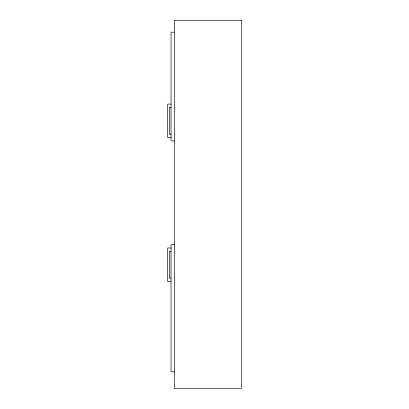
<?xml version="1.0" encoding="UTF-8"?>
<svg xmlns="http://www.w3.org/2000/svg" width="409" height="409" viewBox="0 0 409 409"><rect width="100%" height="100%" fill="white"/><g stroke="black" fill="none" stroke-linecap="round" stroke-linejoin="round"><path stroke-width="0.61" d="M174.382 32.163L171.039 32.163L171.039 140.921L174.382 140.921M171.039 104.111L167.69 104.111L167.69 137.572L171.039 137.572M171.039 107.455L169.362 107.455L169.362 134.229L171.039 134.229M174.382 244.659L171.039 244.659L171.039 371.817L174.382 371.817M171.039 248.002L167.69 248.002L167.69 281.469L171.039 281.469M171.039 251.351L169.362 251.351L169.362 278.12L171.039 278.12M241.31 20.45L174.382 20.45L174.382 388.55L241.31 388.55L241.31 20.45"/></g></svg>
